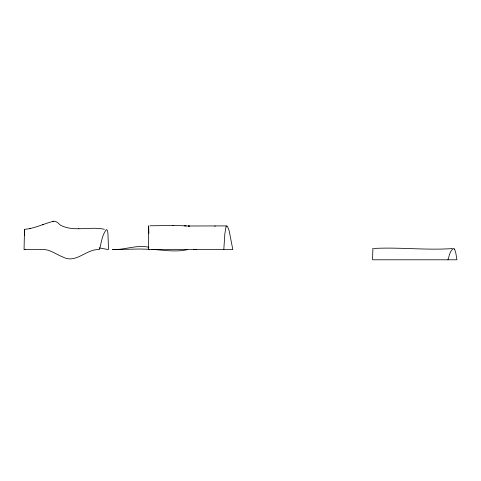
<?xml version="1.0" encoding="UTF-8"?>
<svg xmlns="http://www.w3.org/2000/svg" width="481" height="481" viewBox="0 0 481 481"><rect width="100%" height="100%" fill="white"/><g stroke="black" fill="none" stroke-linecap="round" stroke-linejoin="round"><path stroke-width="0.72" d="M148.617 226.804L148.467 249.585L232.816 249.585L229.142 230.7L227.495 226.359L226.737 225.866M148.623 226.683L148.635 226.329M223.809 249.585L224.861 233.61L226.016 226.936M104.383 229.293C89.983 226.064 73.966 232.221 60.51 225.216C58.496 223.617 56.728 221.032 53.842 221.212C44.011 223.515 34.824 228.583 24.519 229.305L24.05 249.585C30.808 249.453 37.572 249.663 44.33 249.531C51.01 250.096 56.487 254.557 62.614 256.866C75.842 264.352 86.225 248.665 99.393 249.585C101.425 242.935 101.948 234.993 106.445 229.545L107.221 230.201A4.948 1.257 90 0 1 107.497 231.018M447.943 259.788C449.332 256.006 449.747 250.805 453.415 248.527L454.202 248.887M226.058 226.81L226.106 226.683A5.802 1.473 -90 0 1 226.214 226.443M226.28 226.323L226.335 226.226A5.038 1.275 90 0 1 226.521 225.992M43.152 224.609L42.713 224.783L43.627 224.417L43.2 224.591M24.651 249.585L25.565 249.362M53.337 221.242L52.826 221.296M452.326 248.581C426.22 250.403 400.216 247.114 374.11 248.436M78.361 228.643L78.8 228.637M188.348 226.058L189.508 226.118L176.743 225.433L149.88 225.793M225.962 225.896L188.33 226.004M187.656 249.585C175.793 252.375 163.72 250.042 151.755 249.392M172.919 225.475L173.749 225.451M112.915 249.585C124.952 249.898 136.971 244.57 148.924 247.246M214.64 226.13L215.356 226.124M112.314 249.585L139.003 249.014L149.092 249.26M196.663 249.585L193.458 249.405M186.237 225.902L184.187 225.775M99.206 247.907L108.399 249.585A83.201 21.098 90 0 0 108.405 246.729L107.972 234.139A11.604 2.94 90 0 0 107.774 232.455L107.612 231.511M454.262 248.954L454.347 249.05A10.504 2.664 90 0 1 454.557 249.344L454.749 249.687M454.792 249.777L455.826 253.09L456.95 259.788L372.601 259.788A50.782 0.8 -90 0 1 372.745 252.988L372.961 248.424L373.015 248.785M24.513 229.317L24.585 230.7M148.665 225.793L148.869 233.345M24.591 231.018L24.627 235.474M30.291 228.301L29.347 228.475L30.309 228.301"/></g></svg>
